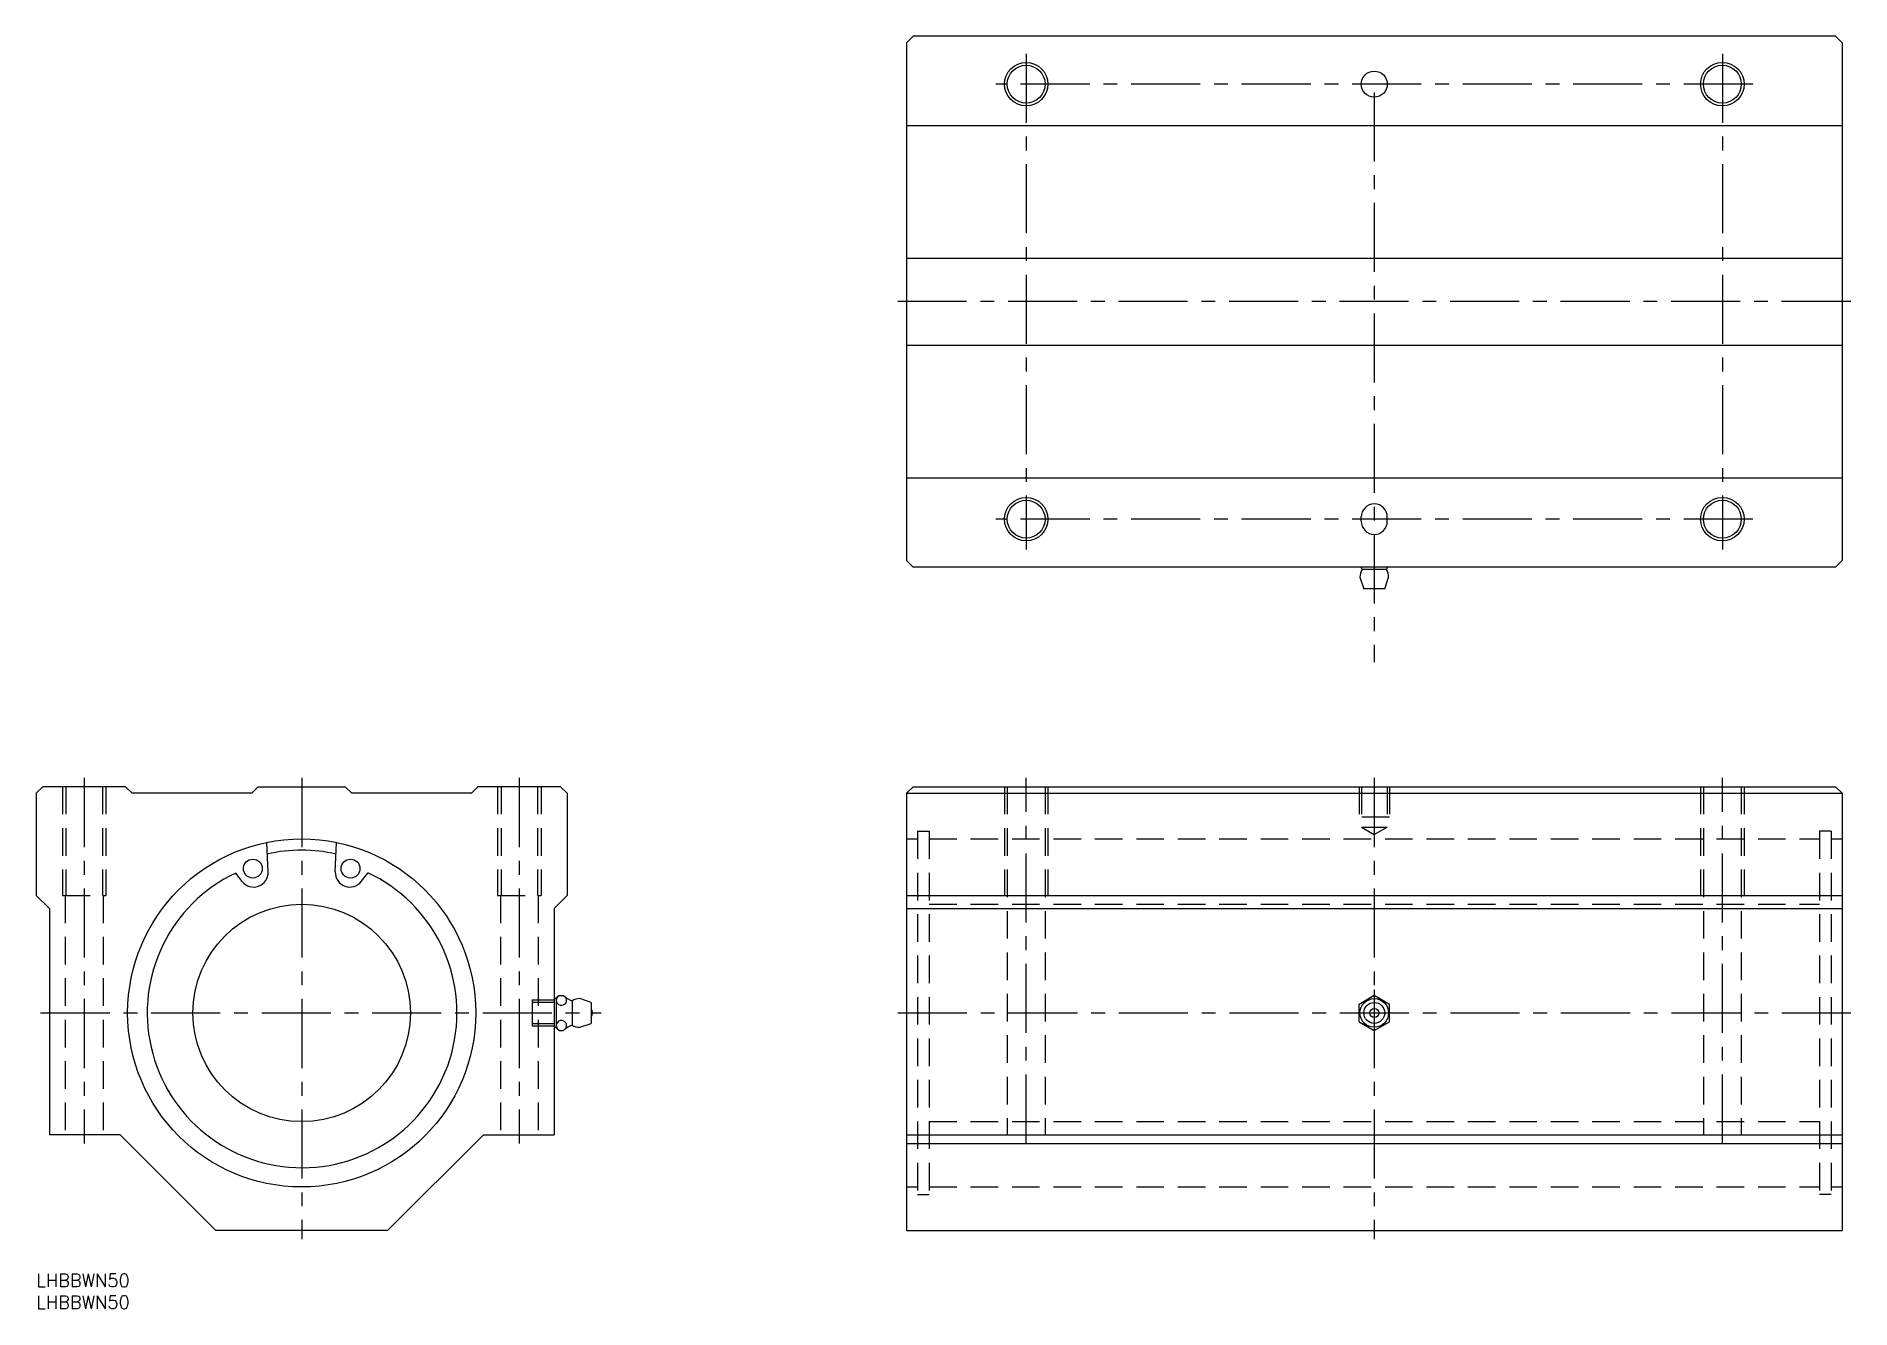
# Model space of a CAD drawing. Extents: x 0 to 417, y -8 to 285.
import ezdxf

# ---------------------------------------------------------------- set-up
doc = ezdxf.new("R2010")
doc.units = 0
doc.header["$LTSCALE"] = 0.5
doc.linetypes.add('CENTER', pattern=[50.8, 31.75, -6.35, 6.35, -6.35])
doc.linetypes.add('DASHED', pattern=[19.05, 12.7, -6.35])
doc.layers.get('0').update_dxf_attribs({"linetype": 'CONTINUOUS'})
for name, color, linetype in [('MSM_CENTER', 1, 'CENTER'), ('MSM_CONTINUOUS', 7, 'CONTINUOUS'), ('MSM_DASHED', 4, 'DASHED'), ('MSM_NARROW', 5, 'CONTINUOUS'), ('MSM_PART_NUMBER', 7, 'CONTINUOUS')]:
    doc.layers.add(name, color=color, linetype=linetype)
doc.styles.get("Standard").update_dxf_attribs({"font": 'txt.shx', "height": 3, "bigfont": 'bigfont.shx'})

msp = doc.modelspace()

# ---------------------------------------------------------------- linework, layer by layer
msp.add_line((120.5, 112), (101.5, 112))
at = {"layer": 'MSM_CENTER'}
for p, q in [((227.5, 280.5), (227.5, 166.5)), ((387.5, 280.5), (387.5, 166.5)), ((394.5, 273.5), (220.5, 273.5)), ((307.5, 271.59), (307.5, 140.59)), ((417, 223.5), (198, 223.5)), ((394.5, 173.5), (220.5, 173.5)), ((11, 114), (11, 30)), ((61, 114), (61, 8)), ((111, 114), (111, 30)), ((227.5, 30), (227.5, 114)), ((307.5, 114), (307.5, 8)), ((387.5, 30), (387.5, 114)), ((307.5, 65.3), (307.5, 54.7)), ((1, 60), (129.8, 60)), ((198, 60), (417, 60))]:
    msp.add_line(p, q, dxfattribs=at)
at = {"layer": 'MSM_CONTINUOUS'}
for p, q in [((200, 283), (201.5, 284.5)), ((413.5, 284.5), (201.5, 284.5)), ((415, 283), (413.5, 284.5)), ((200, 283), (200, 164)), ((415, 283), (415, 164)), ((200, 264), (415, 264)), ((200, 233.5), (415, 233.5)), ((200, 213.5), (415, 213.5)), ((200, 183), (415, 183)), ((304.5, 173), (304.5, 174)), ((310.5, 173), (310.5, 174)), ((200, 164), (201.5, 162.5)), ((415, 164), (413.5, 162.5)), ((413.5, 162.5), (201.5, 162.5)), ((304.2, 160.2), (305.1, 157.5)), ((310.3, 161.95), (304.7, 161.95)), ((309.9, 157.5), (310.8, 160.2)), ((309.9, 157.5), (305.1, 157.5)), ((1.5, 112), (0, 110.5)), ((0, 110.5), (0, 87)), ((20.5, 112), (1.5, 112)), ((20.5, 112), (22, 110.5)), ((49.5, 110.5), (22, 110.5)), ((49.5, 110.5), (51, 112)), ((51, 112), (71, 112)), ((72.5, 110.5), (71, 112)), ((100, 110.5), (72.5, 110.5)), ((101.5, 112), (100, 110.5)), ((120.5, 112), (101.5, 112)), ((122, 110.5), (120.5, 112)), ((122, 110.5), (122, 87)), ((201.5, 112), (200, 110.5)), ((200, 110.5), (200, 10)), ((200, 110.5), (415, 110.5)), ((201.5, 112), (413.5, 112)), ((413.5, 112), (415, 110.5)), ((415, 110.5), (415, 10)), ((53.28, 92.41), (52.98, 99.13)), ((68.72, 92.41), (69.01, 99.13)), ((47.3, 90.23), (45.83, 92.15)), ((74.7, 90.23), (76.17, 92.15)), ((0, 87), (3, 84)), ((3, 84), (3, 32)), ((119, 84), (122, 87)), ((119, 84), (119, 32)), ((200, 87), (415, 87)), ((200, 84), (415, 84)), ((119, 63), (119.89, 63.81)), ((119.5, 62.93), (119.5, 57.07)), ((120.22, 64.03), (121.2, 64.03)), ((123.15, 62.8), (123.15, 57.2)), ((127.5, 62.43), (124.9, 63.3)), ((304, 62.02), (307.5, 64.04)), ((307.5, 64.04), (311, 62.02)), ((60.91, 60), (61.09, 60)), ((61, 59.91), (61, 60.09)), ((127.5, 62.43), (127.5, 57.57)), ((304, 57.98), (304, 62.02)), ((311, 57.98), (311, 62.02)), ((119, 57), (119.89, 56.19)), ((120.22, 55.97), (121.2, 55.97)), ((124.9, 56.7), (127.5, 57.57)), ((304, 57.98), (307.5, 55.96)), ((307.5, 55.96), (311, 57.98)), ((19.25, 32), (3, 32)), ((41.25, 10), (19.25, 32)), ((80.75, 10), (102.75, 32)), ((102.75, 32), (119, 32)), ((200, 32), (415, 32)), ((200, 30), (415, 30)), ((80.75, 10), (41.25, 10)), ((200, 10), (415, 10))]:
    msp.add_line(p, q, dxfattribs=at)
for centre, radius in [((227.5, 273.5), 4.35), ((307.5, 273.5), 3), ((387.5, 273.5), 4.35), ((227.5, 173.5), 4.35), ((387.5, 173.5), 4.35), ((61, 60), 40), ((49.78, 93.17), 2.17), ((72.22, 93.17), 2.17), ((61, 60), 25), ((307.5, 60), 3.3), ((307.5, 60), 2.4), ((307.5, 60), 1.05)]:
    msp.add_circle(centre, radius, dxfattribs=at)
for centre, radius, start, end in [((307.5, 174), 3, 0, 180), ((307.5, 173), 3, 180, 0), ((307.5, 160.2), 3.3, 148.0472, 180), ((299.1, 159.8), 6, 20.9613, 26.7438), ((315.9, 159.8), 6, 153.2562, 159.0386), ((307.5, 160.2), 3.3, 360, 31.9528), ((61, 62.5), 34.92, 76.9236, 103.0764), ((61.09, 60), 35.59, 115.3865, 64.8759), ((49.95, 92.26), 3.33, 217.5057, 2.4933), ((72.05, 92.26), 3.33, 177.5067, 322.4943), ((120.69, 62.93), 1.19, 112.9586, 37.5509), ((125.3, 68.4), 6, 226.8336, 249.0386), ((124.9, 60), 3.3, 90, 121.9528), ((125.98, 60), 1.82, 326.6015, 33.3985), ((120.69, 57.07), 1.19, 322.449, 247.0413), ((125.3, 51.6), 6, 110.9613, 132.9025), ((124.9, 60), 3.3, 238.0472, 270)]:
    msp.add_arc(centre, radius, start, end, dxfattribs=at)
at = {"layer": 'MSM_DASHED'}
for p, q in [((6, 112), (6, 87)), ((6.81, 112), (6.81, 87)), ((15.19, 112), (15.19, 87)), ((16, 112), (16, 87)), ((106, 112), (106, 87)), ((106.81, 112), (106.81, 87)), ((115.19, 112), (115.19, 87)), ((116, 112), (116, 87)), ((222.5, 112), (222.5, 87)), ((223.15, 112), (223.15, 32)), ((231.85, 112), (231.85, 32)), ((232.5, 112), (232.5, 87)), ((304, 112), (304, 105)), ((304.55, 112), (304.55, 102.7)), ((310.45, 112), (310.45, 102.7)), ((311, 112), (311, 105)), ((382.5, 112), (382.5, 87)), ((383.15, 112), (383.15, 32)), ((391.85, 112), (391.85, 32)), ((392.5, 112), (392.5, 87)), ((311, 105), (304, 105)), ((202.5, 101.75), (202.5, 18.25)), ((202.5, 101.75), (205.2, 101.75)), ((205.2, 101.75), (205.2, 18.25)), ((304.55, 102.7), (307.5, 101)), ((304.55, 102.7), (310.45, 102.7)), ((307.5, 101), (310.45, 102.7)), ((409.8, 101.75), (409.8, 18.25)), ((412.5, 101.75), (409.8, 101.75)), ((412.5, 101.75), (412.5, 18.25)), ((200, 100), (202.5, 100)), ((205.2, 100), (409.8, 100)), ((412.5, 100), (415, 100)), ((6, 87), (16, 87)), ((6.65, 87), (6.65, 32)), ((15.35, 87), (15.35, 32)), ((106, 87), (116, 87)), ((106.65, 87), (106.65, 32)), ((115.35, 87), (115.35, 32)), ((205.2, 85), (409.8, 85)), ((114, 63), (114, 57)), ((114, 63), (119, 63)), ((114, 62.46), (119, 62.46)), ((114, 57.54), (119, 57.54)), ((114, 57), (119, 57)), ((205.2, 35), (409.8, 35)), ((200, 20), (202.5, 20)), ((202.5, 18.25), (205.2, 18.25)), ((205.2, 20), (409.8, 20)), ((412.5, 18.25), (409.8, 18.25)), ((412.5, 20), (415, 20))]:
    msp.add_line(p, q, dxfattribs=at)
at = {"layer": 'MSM_NARROW'}
for centre in [(227.5, 273.5), (387.5, 273.5), (227.5, 173.5), (387.5, 173.5)]:
    msp.add_circle(centre, 5, dxfattribs=at)

# ---------------------------------------------------------------- texts
at = {"layer": 'MSM_PART_NUMBER'}
for p in [(0, -3), (0, -8)]:
    msp.add_text('LHBBWN50', height=3, dxfattribs=at).set_placement(p)

doc.saveas('drawing.dxf')
